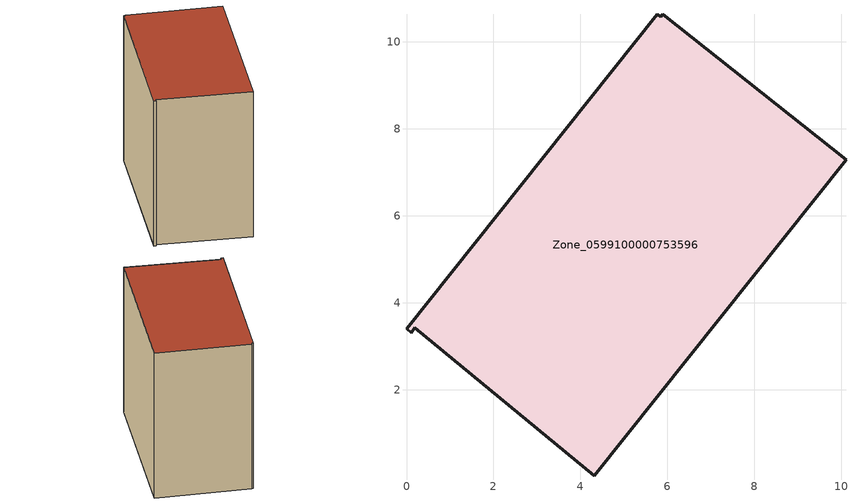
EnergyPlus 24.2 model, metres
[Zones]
Zone_0599100000753596
 floor ground (C_G): 0.19,3.42 0.11,3.32 0,3.4 5.77,10.64 5.84,10.58 5.89,10.64 10.11,7.29 4.31,0.02 z0.53
 wall outside (C_F): 5.77,10.64 0,3.4 0.11,3.32 0.19,3.42 4.31,0.02 10.11,7.29 5.89,10.64 5.84,10.58 5.77,10.64 z0.53:9.63
 roof outside (C_R): 10.11,7.29 5.89,10.64 5.84,10.58 5.77,10.64 0,3.4 0.11,3.32 0.19,3.42 4.31,0.02 z9.63
[BUILDING]
Pand.0599100000753596: North Axis=0; Terrain=City; Loads Convergence Tolerance Value=0.04; Temperature Convergence Tolerance Value=0.4; Solar Distribution=FullExterior; Maximum Number of Warmup Days=25; Minimum Number of Warmup Days=1
[Site:Location]
Rotterdam.The.Hague.AP_ZH_NLD Design_Conditions: Latitude=51.96; Longitude=4.45; Time Zone=1; Elevation=-4.5
[SITE:GROUNDTEMPERATURE:BUILDINGSURFACE]
18, 18, 18, 18, 18, 18, 18, 18, 18, 18, 18, 18
[MATERIAL] Thermal Absorptance=0.9; Solar Absorptance=0.7; Visible Absorptance=0.7
Name | Roughness | Thickness | Conductivity | Density | Specific Heat
G.TI.2006-2014 | MediumSmooth | 0.15 | 0.06 | 540 | 1210
F.TI.2006-2014 | Rough | 0.3 | 0.12 | 1920 | 840
R.TI.2006-2014 | MediumRough | 0.2 | 0.08 | 1500 | 1000
[CONSTRUCTION]
C_G: G.TI.2006-2014
C_F: F.TI.2006-2014
C_R: R.TI.2006-2014
[ZONE]
Zone_0599100000753596: Type=1; Multiplier=1; Ceiling Height=Autocalculate; Volume=Autocalculate; Floor Area=autocalculate; Part of Total Floor Area=Yes
[ZONEINFILTRATION:DESIGNFLOWRATE]
Infil_Zone_0599100000753596: Zone or ZoneList or Space or SpaceList=Zone_0599100000753596; Schedule=AlwaysOn; Design Flow Rate Calculation Method=Flow/Area; Flow Rate per Floor Area=0.0015; Constant Term Coefficient=1; Temperature Term Coefficient=0; Velocity Term Coefficient=0; Velocity Squared Term Coefficient=0
[HVACTEMPLATE:ZONE:IDEALLOADSAIRSYSTEM]
Zone_0599100000753596: Maximum Heating Supply Air Temperature=50; Minimum Cooling Supply Air Temperature=13; Maximum Heating Supply Air Humidity Ratio=0.0156; Minimum Cooling Supply Air Humidity Ratio=0.0077; Heating Limit=NoLimit; Cooling Limit=NoLimit; Dehumidification Control Type=ConstantSensibleHeatRatio; Cooling Sensible Heat Ratio=0.7; Dehumidification Setpoint=60; Humidification Control Type=None; Humidification Setpoint=30; Outdoor Air Method=None; Outdoor Air Flow Rate per Person=0.00944; Outdoor Air Flow Rate per Zone Floor Area=0; Outdoor Air Flow Rate per Zone=0; Demand Controlled Ventilation Type=None; Outdoor Air Economizer Type=NoEconomizer; Heat Recovery Type=None; Sensible Heat Recovery Effectiveness=0.7; Latent Heat Recovery Effectiveness=0.65
[ZONECONTROL:THERMOSTAT]
ThermostatControl_Zone_0599100000753596: Zone or ZoneList=Zone_0599100000753596; Control Type Schedule=DualSetpointControlType; Control 1=Thermostat_Zone_0599100000753596; Temperature Difference Between Cutout And Setpoint=0
[THERMOSTATSETPOINT:DUALSETPOINT]
Thermostat_Zone_0599100000753596: Heating Setpoint Temperature Schedule=HeatingSetpoint_Zone_0599100000753596; Cooling Setpoint Temperature Schedule=CoolingSetpoint_Zone_0599100000753596
[SCHEDULE:COMPACT]
HeatingSetpoint_Zone_0599100000753596: Through: 12/31, For: AllDays, Until: 24:00, 21
CoolingSetpoint_Zone_0599100000753596: Through: 12/31, For: AllDays, Until: 24:00, 24
DualSetpointControlType: Through: 12/31, For: AllDays, Until: 24:00, 4
AlwaysOn: Through: 12/31, For: AllDays, Until: 24:00, 1
